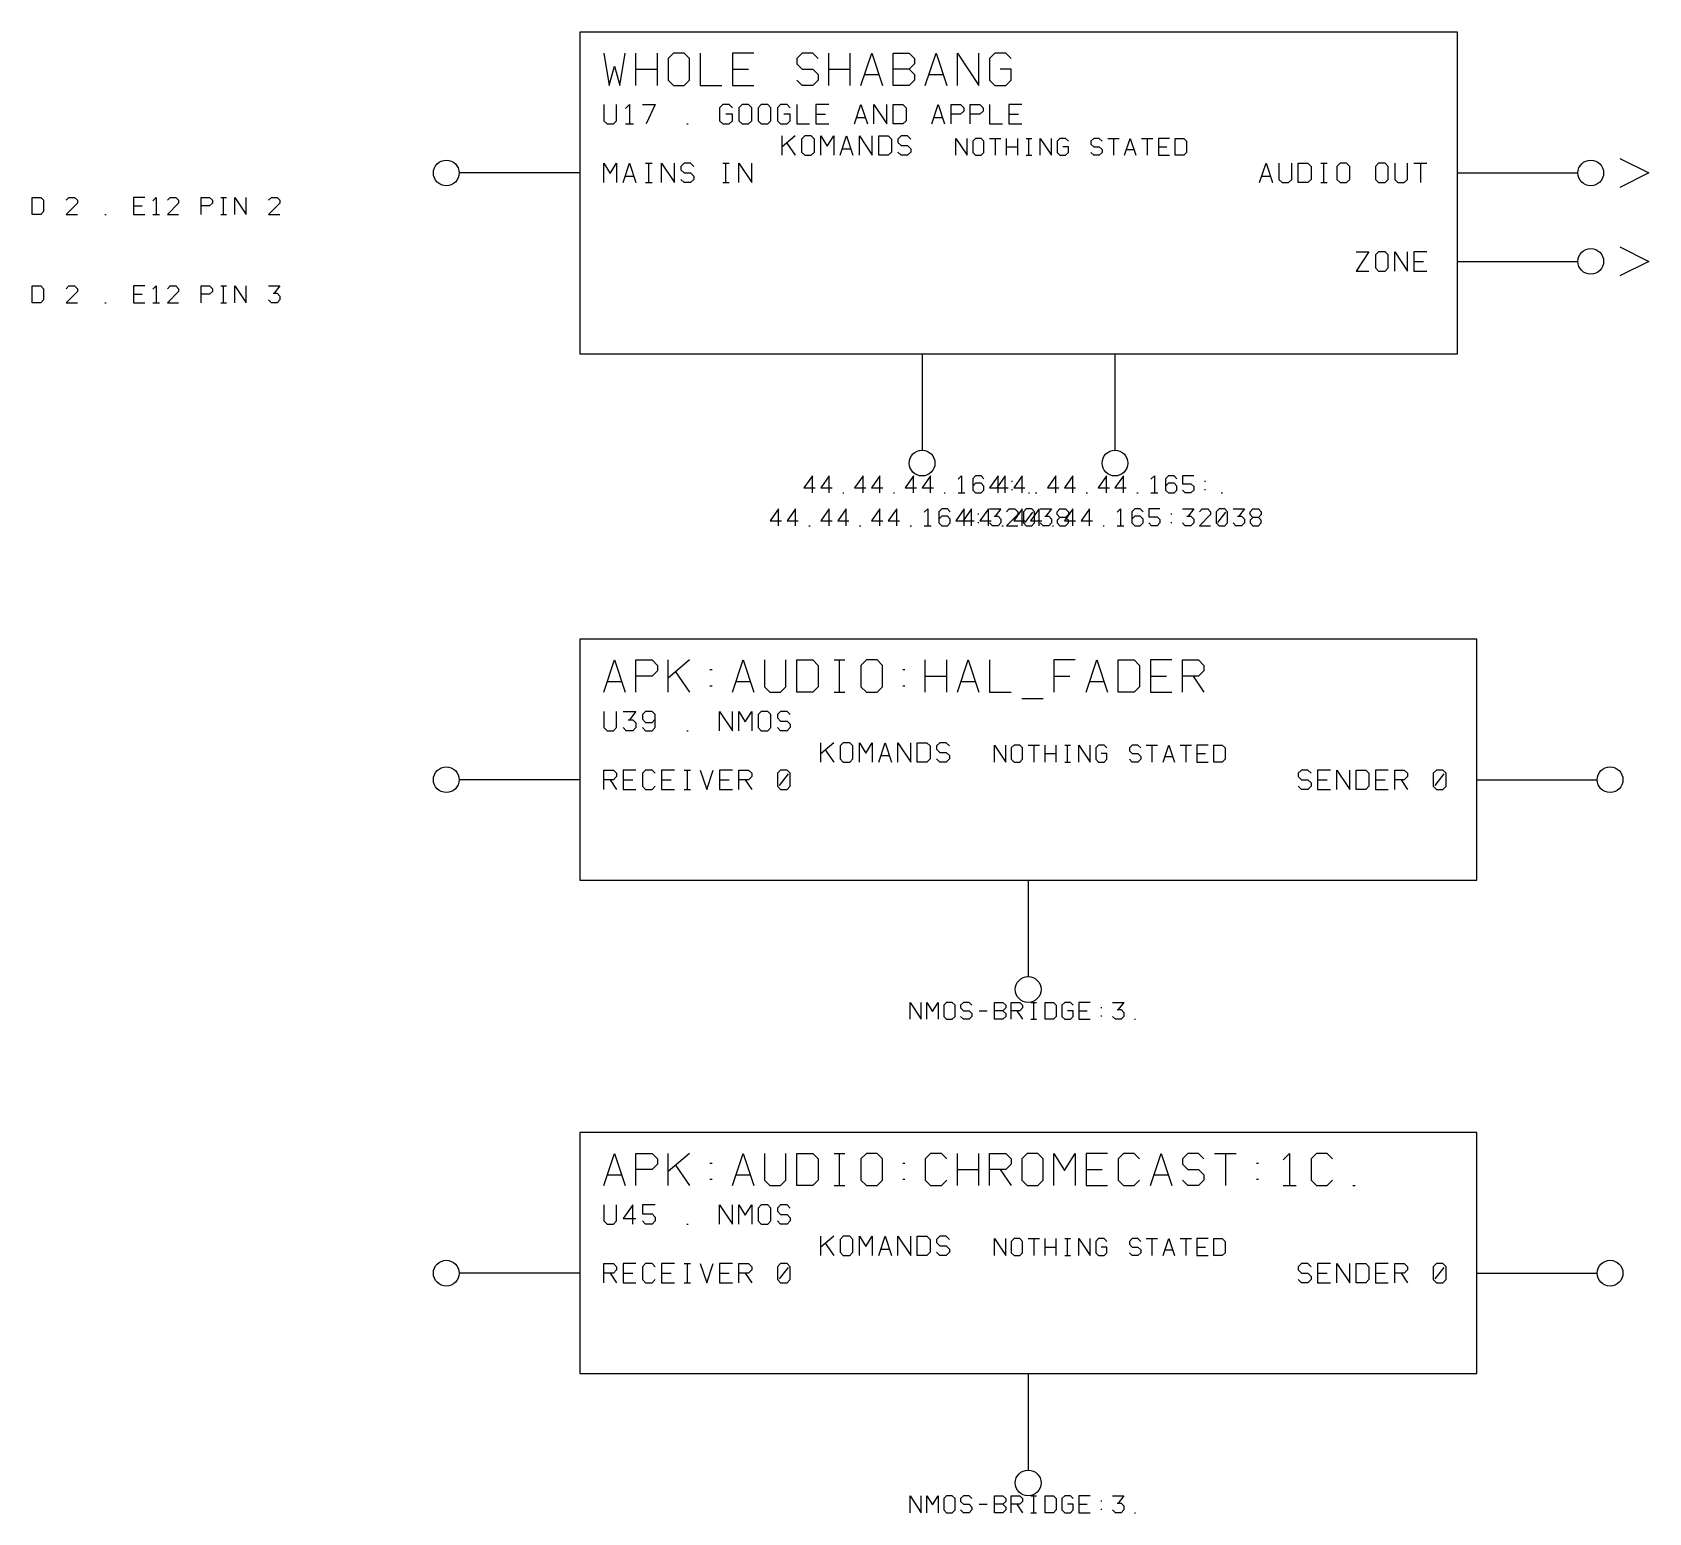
# Model space of a CAD drawing. Header units: millimetres. Extents: x 10 to 2534, y 10 to 1372.
# Drawn here: x 1021.2 to 1222.3, y 1014 to 1198.2 of the extents above; entities that cross this region are included whole.
import ezdxf

# ---------------------------------------------------------------- set-up
doc = ezdxf.new("R2010")
doc.units = ezdxf.units.MM
for name, color, linetype, lineweight in [('DEVICE', 7, 'CONTINUOUS', 25), ('LABEL', 8, 'CONTINUOUS', 25), ('PANE', 250, 'CONTINUOUS', 25), ('POINT', 4, 'CONTINUOUS', 25), ('PORT_BUS', 5, 'CONTINUOUS', 25), ('PORT_IN', 3, 'CONTINUOUS', 25), ('PORT_OUT', 30, 'CONTINUOUS', 25), ('PORTAL', 2, 'CONTINUOUS', 25)]:
    doc.layers.add(name, color=color, linetype=linetype, lineweight=lineweight)

msp = doc.modelspace()

# ---------------------------------------------------------------- linework, layer by layer
at = {"layer": 'DEVICE'}
for points in [[(1089.3, 1158.2), (1198.5, 1158.2), (1198.5, 1198.2), (1089.3, 1198.2)], [(1089.3, 1092.7), (1200.9, 1092.7), (1200.9, 1122.7), (1089.3, 1122.7)], [(1089.3, 1031.3), (1200.9, 1031.3), (1200.9, 1061.3), (1089.3, 1061.3)]]:
    msp.add_lwpolyline(points, close=True, dxfattribs=at)
at = {"layer": 'LABEL'}
for points in [[(1092.3, 1195.6), (1092.966667, 1191.6), (1093.633333, 1194), (1094.3, 1191.6), (1094.966667, 1195.6)], [(1096.3, 1191.6), (1096.3, 1195.6)], [(1098.966667, 1191.6), (1098.966667, 1195.6)], [(1100.966667, 1191.6), (1102.3, 1191.6), (1102.966667, 1192.266667), (1102.966667, 1194.933333), (1102.3, 1195.6), (1100.966667, 1195.6), (1100.3, 1194.933333), (1100.3, 1192.266667), (1100.966667, 1191.6)], [(1104.3, 1195.6), (1104.3, 1191.6), (1106.966667, 1191.6)], [(1110.966667, 1195.6), (1108.3, 1195.6), (1108.3, 1191.6), (1110.966667, 1191.6)], [(1118.966667, 1194.933333), (1118.3, 1195.6), (1116.966667, 1195.6), (1116.3, 1194.933333), (1116.3, 1194.266667), (1116.966667, 1193.6), (1118.3, 1193.6), (1118.966667, 1192.933333), (1118.966667, 1192.266667), (1118.3, 1191.6), (1116.966667, 1191.6), (1116.3, 1192.266667)], [(1120.3, 1191.6), (1120.3, 1195.6)], [(1122.966667, 1191.6), (1122.966667, 1195.6)], [(1124.3, 1191.6), (1125.633333, 1195.6), (1126.966667, 1191.6)], [(1128.3, 1191.6), (1128.3, 1195.6), (1130.3, 1195.6), (1130.966667, 1194.933333), (1130.966667, 1194.266667), (1130.3, 1193.6), (1128.3, 1193.6)], [(1132.3, 1191.6), (1133.633333, 1195.6), (1134.966667, 1191.6)], [(1136.3, 1191.6), (1136.3, 1195.6), (1138.966667, 1191.6), (1138.966667, 1195.6)], [(1142.966667, 1194.933333), (1142.3, 1195.6), (1140.966667, 1195.6), (1140.3, 1194.933333), (1140.3, 1192.266667), (1140.966667, 1191.6), (1142.3, 1191.6), (1142.966667, 1192.266667), (1142.966667, 1193.6), (1141.633333, 1193.6)], [(1096.3, 1193.6), (1098.966667, 1193.6)], [(1108.3, 1193.6), (1110.3, 1193.6)], [(1120.3, 1193.6), (1122.966667, 1193.6)], [(1124.766667, 1192.933333), (1126.5, 1192.933333)], [(1130.3, 1193.6), (1130.966667, 1192.933333), (1130.966667, 1192.266667), (1130.3, 1191.6), (1128.3, 1191.6)], [(1132.766667, 1192.933333), (1134.5, 1192.933333)], [(1092.3, 1189.2), (1092.3, 1187.2), (1092.7, 1186.8), (1093.5, 1186.8), (1093.9, 1187.2), (1093.9, 1189.2)], [(1095.02, 1188.72), (1095.5, 1189.2), (1095.5, 1186.8)], [(1097.1, 1189.2), (1098.7, 1189.2), (1097.58, 1186.8)], [(1108.3, 1188.8), (1107.9, 1189.2), (1107.1, 1189.2), (1106.7, 1188.8), (1106.7, 1187.2), (1107.1, 1186.8), (1107.9, 1186.8), (1108.3, 1187.2), (1108.3, 1188), (1107.5, 1188)], [(1109.5, 1186.8), (1110.3, 1186.8), (1110.7, 1187.2), (1110.7, 1188.8), (1110.3, 1189.2), (1109.5, 1189.2), (1109.1, 1188.8), (1109.1, 1187.2), (1109.5, 1186.8)], [(1111.9, 1186.8), (1112.7, 1186.8), (1113.1, 1187.2), (1113.1, 1188.8), (1112.7, 1189.2), (1111.9, 1189.2), (1111.5, 1188.8), (1111.5, 1187.2), (1111.9, 1186.8)], [(1115.5, 1188.8), (1115.1, 1189.2), (1114.3, 1189.2), (1113.9, 1188.8), (1113.9, 1187.2), (1114.3, 1186.8), (1115.1, 1186.8), (1115.5, 1187.2), (1115.5, 1188), (1114.7, 1188)], [(1116.3, 1189.2), (1116.3, 1186.8), (1117.9, 1186.8)], [(1120.3, 1189.2), (1118.7, 1189.2), (1118.7, 1186.8), (1120.3, 1186.8)], [(1123.5, 1186.8), (1124.3, 1189.2), (1125.1, 1186.8)], [(1125.9, 1186.8), (1125.9, 1189.2), (1127.5, 1186.8), (1127.5, 1189.2)], [(1128.3, 1186.8), (1128.3, 1189.2), (1129.5, 1189.2), (1129.9, 1188.8), (1129.9, 1187.2), (1129.5, 1186.8), (1128.3, 1186.8)], [(1133.1, 1186.8), (1133.9, 1189.2), (1134.7, 1186.8)], [(1135.5, 1186.8), (1135.5, 1189.2), (1136.7, 1189.2), (1137.1, 1188.8), (1137.1, 1188.4), (1136.7, 1188), (1135.5, 1188)], [(1137.9, 1186.8), (1137.9, 1189.2), (1139.1, 1189.2), (1139.5, 1188.8), (1139.5, 1188.4), (1139.1, 1188), (1137.9, 1188)], [(1140.3, 1189.2), (1140.3, 1186.8), (1141.9, 1186.8)], [(1144.3, 1189.2), (1142.7, 1189.2), (1142.7, 1186.8), (1144.3, 1186.8)], [(1095.02, 1186.8), (1095.98, 1186.8)], [(1102.62, 1186.8), (1102.78, 1186.8)], [(1118.7, 1188), (1119.9, 1188)], [(1123.78, 1187.6), (1124.82, 1187.6)], [(1133.38, 1187.6), (1134.42, 1187.6)], [(1142.7, 1188), (1143.9, 1188)], [(1092.3, 1179.5), (1092.3, 1181.9), (1093.1, 1180.62), (1093.9, 1181.9), (1093.9, 1179.5)], [(1094.7, 1179.5), (1095.5, 1181.9), (1096.3, 1179.5)], [(1097.5, 1181.9), (1098.3, 1181.9)], [(1097.9, 1179.5), (1097.9, 1181.9)], [(1099.5, 1179.5), (1099.5, 1181.9), (1101.1, 1179.5), (1101.1, 1181.9)], [(1103.5, 1181.5), (1103.1, 1181.9), (1102.3, 1181.9), (1101.9, 1181.5), (1101.9, 1181.1), (1102.3, 1180.7), (1103.1, 1180.7), (1103.5, 1180.3), (1103.5, 1179.9), (1103.1, 1179.5), (1102.3, 1179.5), (1101.9, 1179.9)], [(1107.1, 1181.9), (1107.9, 1181.9)], [(1107.5, 1179.5), (1107.5, 1181.9)], [(1109.1, 1179.5), (1109.1, 1181.9), (1110.7, 1179.5), (1110.7, 1181.9)], [(1173.9, 1179.5), (1174.7, 1181.9), (1175.5, 1179.5)], [(1176.3, 1181.9), (1176.3, 1179.9), (1176.7, 1179.5), (1177.5, 1179.5), (1177.9, 1179.9), (1177.9, 1181.9)], [(1178.7, 1179.5), (1178.7, 1181.9), (1179.9, 1181.9), (1180.3, 1181.5), (1180.3, 1179.9), (1179.9, 1179.5), (1178.7, 1179.5)], [(1181.5, 1181.9), (1182.3, 1181.9)], [(1181.9, 1179.5), (1181.9, 1181.9)], [(1183.9, 1179.5), (1184.7, 1179.5), (1185.1, 1179.9), (1185.1, 1181.5), (1184.7, 1181.9), (1183.9, 1181.9), (1183.5, 1181.5), (1183.5, 1179.9), (1183.9, 1179.5)], [(1188.7, 1179.5), (1189.5, 1179.5), (1189.9, 1179.9), (1189.9, 1181.5), (1189.5, 1181.9), (1188.7, 1181.9), (1188.3, 1181.5), (1188.3, 1179.9), (1188.7, 1179.5)], [(1190.7, 1181.9), (1190.7, 1179.9), (1191.1, 1179.5), (1191.9, 1179.5), (1192.3, 1179.9), (1192.3, 1181.9)], [(1193.1, 1181.9), (1194.7, 1181.9)], [(1193.9, 1181.9), (1193.9, 1179.5)], [(1094.98, 1180.3), (1096.02, 1180.3)], [(1097.5, 1179.5), (1098.3, 1179.5)], [(1107.1, 1179.5), (1107.9, 1179.5)], [(1174.18, 1180.3), (1175.22, 1180.3)], [(1181.5, 1179.5), (1182.3, 1179.5)], [(1185.9, 1170.9), (1187.5, 1170.9), (1185.9, 1168.5), (1187.5, 1168.5)], [(1188.7, 1168.5), (1189.5, 1168.5), (1189.9, 1168.9), (1189.9, 1170.5), (1189.5, 1170.9), (1188.7, 1170.9), (1188.3, 1170.5), (1188.3, 1168.9), (1188.7, 1168.5)], [(1190.7, 1168.5), (1190.7, 1170.9), (1192.3, 1168.5), (1192.3, 1170.9)], [(1194.7, 1170.9), (1193.1, 1170.9), (1193.1, 1168.5), (1194.7, 1168.5)], [(1193.1, 1169.7), (1194.3, 1169.7)], [(1118.25, 1140.9), (1118.25, 1143), (1117.2, 1141.53), (1118.6, 1141.53)], [(1120.35, 1140.9), (1120.35, 1143), (1119.3, 1141.53), (1120.7, 1141.53)], [(1124.55, 1140.9), (1124.55, 1143), (1123.5, 1141.53), (1124.9, 1141.53)], [(1126.65, 1140.9), (1126.65, 1143), (1125.6, 1141.53), (1127, 1141.53)], [(1130.85, 1140.9), (1130.85, 1143), (1129.8, 1141.53), (1131.2, 1141.53)], [(1132.95, 1140.9), (1132.95, 1143), (1131.9, 1141.53), (1133.3, 1141.53)], [(1136.38, 1142.58), (1136.8, 1143), (1136.8, 1140.9)], [(1139.6, 1142.65), (1139.25, 1143), (1138.55, 1143), (1138.2, 1142.65), (1138.2, 1141.25), (1138.55, 1140.9), (1139.25, 1140.9), (1139.6, 1141.25), (1139.6, 1141.74), (1139.25, 1142.09), (1138.55, 1142.09), (1138.2, 1141.74)], [(1141.35, 1140.9), (1141.35, 1143), (1140.3, 1141.53), (1141.7, 1141.53)], [(1142.25, 1140.9), (1142.25, 1143), (1141.2, 1141.53), (1142.6, 1141.53)], [(1143.03, 1142.37), (1143.17, 1142.37)], [(1144.35, 1140.9), (1144.35, 1143), (1143.3, 1141.53), (1144.7, 1141.53)], [(1148.55, 1140.9), (1148.55, 1143), (1147.5, 1141.53), (1148.9, 1141.53)], [(1150.65, 1140.9), (1150.65, 1143), (1149.6, 1141.53), (1151, 1141.53)], [(1154.85, 1140.9), (1154.85, 1143), (1153.8, 1141.53), (1155.2, 1141.53)], [(1156.95, 1140.9), (1156.95, 1143), (1155.9, 1141.53), (1157.3, 1141.53)], [(1160.38, 1142.58), (1160.8, 1143), (1160.8, 1140.9)], [(1163.6, 1142.65), (1163.25, 1143), (1162.55, 1143), (1162.2, 1142.65), (1162.2, 1141.25), (1162.55, 1140.9), (1163.25, 1140.9), (1163.6, 1141.25), (1163.6, 1141.74), (1163.25, 1142.09), (1162.55, 1142.09), (1162.2, 1141.74)], [(1165.7, 1143), (1164.3, 1143), (1164.3, 1142.02), (1165.35, 1142.02), (1165.7, 1141.67), (1165.7, 1141.25), (1165.35, 1140.9), (1164.65, 1140.9), (1164.3, 1141.25)], [(1167.03, 1142.37), (1167.17, 1142.37)], [(1122.03, 1140.9), (1122.17, 1140.9)], [(1128.33, 1140.9), (1128.47, 1140.9)], [(1134.63, 1140.9), (1134.77, 1140.9)], [(1136.38, 1140.9), (1137.22, 1140.9)], [(1143.03, 1141.32), (1143.17, 1141.32)], [(1145.13, 1140.9), (1145.27, 1140.9)], [(1146.03, 1140.9), (1146.17, 1140.9)], [(1152.33, 1140.9), (1152.47, 1140.9)], [(1158.63, 1140.9), (1158.77, 1140.9)], [(1160.38, 1140.9), (1161.22, 1140.9)], [(1167.03, 1141.32), (1167.17, 1141.32)], [(1169.13, 1140.9), (1169.27, 1140.9)], [(1092.3, 1116.1), (1093.633333, 1120.1), (1094.966667, 1116.1)], [(1096.3, 1116.1), (1096.3, 1120.1), (1098.3, 1120.1), (1098.966667, 1119.433333), (1098.966667, 1118.766667), (1098.3, 1118.1), (1096.3, 1118.1)], [(1100.3, 1116.1), (1100.3, 1120.1)], [(1102.966667, 1120.1), (1100.3, 1117.833333)], [(1101.233333, 1118.633333), (1102.966667, 1116.1)], [(1105.5, 1118.9), (1105.766667, 1118.9)], [(1108.3, 1116.1), (1109.633333, 1120.1), (1110.966667, 1116.1)], [(1112.3, 1120.1), (1112.3, 1116.766667), (1112.966667, 1116.1), (1114.3, 1116.1), (1114.966667, 1116.766667), (1114.966667, 1120.1)], [(1116.3, 1116.1), (1116.3, 1120.1), (1118.3, 1120.1), (1118.966667, 1119.433333), (1118.966667, 1116.766667), (1118.3, 1116.1), (1116.3, 1116.1)], [(1120.966667, 1120.1), (1122.3, 1120.1)], [(1121.633333, 1116.1), (1121.633333, 1120.1)], [(1124.966667, 1116.1), (1126.3, 1116.1), (1126.966667, 1116.766667), (1126.966667, 1119.433333), (1126.3, 1120.1), (1124.966667, 1120.1), (1124.3, 1119.433333), (1124.3, 1116.766667), (1124.966667, 1116.1)], [(1129.5, 1118.9), (1129.766667, 1118.9)], [(1132.3, 1116.1), (1132.3, 1120.1)], [(1134.966667, 1116.1), (1134.966667, 1120.1)], [(1136.3, 1116.1), (1137.633333, 1120.1), (1138.966667, 1116.1)], [(1140.3, 1120.1), (1140.3, 1116.1), (1142.966667, 1116.1)], [(1150.966667, 1120.1), (1148.3, 1120.1), (1148.3, 1116.1)], [(1152.3, 1116.1), (1153.633333, 1120.1), (1154.966667, 1116.1)], [(1156.3, 1116.1), (1156.3, 1120.1), (1158.3, 1120.1), (1158.966667, 1119.433333), (1158.966667, 1116.766667), (1158.3, 1116.1), (1156.3, 1116.1)], [(1162.966667, 1120.1), (1160.3, 1120.1), (1160.3, 1116.1), (1162.966667, 1116.1)], [(1164.3, 1116.1), (1164.3, 1120.1), (1166.3, 1120.1), (1166.966667, 1119.433333), (1166.966667, 1118.766667), (1166.3, 1118.1), (1164.3, 1118.1)], [(1092.766667, 1117.433333), (1094.5, 1117.433333)], [(1105.5, 1116.9), (1105.766667, 1116.9)], [(1108.766667, 1117.433333), (1110.5, 1117.433333)], [(1129.5, 1116.9), (1129.766667, 1116.9)], [(1132.3, 1118.1), (1134.966667, 1118.1)], [(1136.766667, 1117.433333), (1138.5, 1117.433333)], [(1148.3, 1118.1), (1150.3, 1118.1)], [(1152.766667, 1117.433333), (1154.5, 1117.433333)], [(1160.3, 1118.1), (1162.3, 1118.1)], [(1165.633333, 1118.1), (1166.966667, 1116.1)], [(1120.966667, 1116.1), (1122.3, 1116.1)], [(1144.3, 1115.3), (1146.966667, 1115.3)], [(1092.3, 1113.7), (1092.3, 1111.7), (1092.7, 1111.3), (1093.5, 1111.3), (1093.9, 1111.7), (1093.9, 1113.7)], [(1094.7, 1113.7), (1096.3, 1113.7), (1095.5, 1112.66)], [(1095.34, 1112.66), (1095.9, 1112.66), (1096.3, 1112.26), (1096.3, 1111.7), (1095.9, 1111.3), (1095.1, 1111.3), (1094.7, 1111.7)], [(1097.1, 1111.7), (1097.5, 1111.3), (1098.3, 1111.3), (1098.7, 1111.7), (1098.7, 1113.3), (1098.3, 1113.7), (1097.5, 1113.7), (1097.1, 1113.3), (1097.1, 1112.74), (1097.5, 1112.34), (1098.3, 1112.34), (1098.7, 1112.74)], [(1106.7, 1111.3), (1106.7, 1113.7), (1108.3, 1111.3), (1108.3, 1113.7)], [(1109.1, 1111.3), (1109.1, 1113.7), (1109.9, 1112.42), (1110.7, 1113.7), (1110.7, 1111.3)], [(1111.9, 1111.3), (1112.7, 1111.3), (1113.1, 1111.7), (1113.1, 1113.3), (1112.7, 1113.7), (1111.9, 1113.7), (1111.5, 1113.3), (1111.5, 1111.7), (1111.9, 1111.3)], [(1115.5, 1113.3), (1115.1, 1113.7), (1114.3, 1113.7), (1113.9, 1113.3), (1113.9, 1112.9), (1114.3, 1112.5), (1115.1, 1112.5), (1115.5, 1112.1), (1115.5, 1111.7), (1115.1, 1111.3), (1114.3, 1111.3), (1113.9, 1111.7)], [(1102.62, 1111.3), (1102.78, 1111.3)], [(1092.3, 1104), (1092.3, 1106.4), (1093.5, 1106.4), (1093.9, 1106), (1093.9, 1105.6), (1093.5, 1105.2), (1092.3, 1105.2)], [(1096.3, 1106.4), (1094.7, 1106.4), (1094.7, 1104), (1096.3, 1104)], [(1098.7, 1106), (1098.3, 1106.4), (1097.5, 1106.4), (1097.1, 1106), (1097.1, 1104.4), (1097.5, 1104), (1098.3, 1104), (1098.7, 1104.4)], [(1101.1, 1106.4), (1099.5, 1106.4), (1099.5, 1104), (1101.1, 1104)], [(1102.3, 1106.4), (1103.1, 1106.4)], [(1102.7, 1104), (1102.7, 1106.4)], [(1104.3, 1106.4), (1105.1, 1104), (1105.9, 1106.4)], [(1108.3, 1106.4), (1106.7, 1106.4), (1106.7, 1104), (1108.3, 1104)], [(1109.1, 1104), (1109.1, 1106.4), (1110.3, 1106.4), (1110.7, 1106), (1110.7, 1105.6), (1110.3, 1105.2), (1109.1, 1105.2)], [(1114.3, 1104), (1115.1, 1104), (1115.5, 1104.4), (1115.5, 1106), (1115.1, 1106.4), (1114.3, 1106.4), (1113.9, 1106), (1113.9, 1104.4), (1114.3, 1104)], [(1180.3, 1106), (1179.9, 1106.4), (1179.1, 1106.4), (1178.7, 1106), (1178.7, 1105.6), (1179.1, 1105.2), (1179.9, 1105.2), (1180.3, 1104.8), (1180.3, 1104.4), (1179.9, 1104), (1179.1, 1104), (1178.7, 1104.4)], [(1182.7, 1106.4), (1181.1, 1106.4), (1181.1, 1104), (1182.7, 1104)], [(1183.5, 1104), (1183.5, 1106.4), (1185.1, 1104), (1185.1, 1106.4)], [(1185.9, 1104), (1185.9, 1106.4), (1187.1, 1106.4), (1187.5, 1106), (1187.5, 1104.4), (1187.1, 1104), (1185.9, 1104)], [(1189.9, 1106.4), (1188.3, 1106.4), (1188.3, 1104), (1189.9, 1104)], [(1190.7, 1104), (1190.7, 1106.4), (1191.9, 1106.4), (1192.3, 1106), (1192.3, 1105.6), (1191.9, 1105.2), (1190.7, 1105.2)], [(1195.9, 1104), (1196.7, 1104), (1197.1, 1104.4), (1197.1, 1106), (1196.7, 1106.4), (1195.9, 1106.4), (1195.5, 1106), (1195.5, 1104.4), (1195.9, 1104)], [(1093.1, 1105.2), (1093.9, 1104)], [(1094.7, 1105.2), (1095.9, 1105.2)], [(1099.5, 1105.2), (1100.7, 1105.2)], [(1106.7, 1105.2), (1107.9, 1105.2)], [(1109.9, 1105.2), (1110.7, 1104)], [(1114.14, 1104.48), (1115.26, 1105.92)], [(1181.1, 1105.2), (1182.3, 1105.2)], [(1188.3, 1105.2), (1189.5, 1105.2)], [(1191.5, 1105.2), (1192.3, 1104)], [(1195.74, 1104.48), (1196.86, 1105.92)], [(1102.3, 1104), (1103.1, 1104)], [(1130.4, 1075.4), (1130.4, 1077.5), (1131.8, 1075.4), (1131.8, 1077.5)], [(1132.5, 1075.4), (1132.5, 1077.5), (1133.2, 1076.38), (1133.9, 1077.5), (1133.9, 1075.4)], [(1134.95, 1075.4), (1135.65, 1075.4), (1136, 1075.75), (1136, 1077.15), (1135.65, 1077.5), (1134.95, 1077.5), (1134.6, 1077.15), (1134.6, 1075.75), (1134.95, 1075.4)], [(1138.1, 1077.15), (1137.75, 1077.5), (1137.05, 1077.5), (1136.7, 1077.15), (1136.7, 1076.8), (1137.05, 1076.45), (1137.75, 1076.45), (1138.1, 1076.1), (1138.1, 1075.75), (1137.75, 1075.4), (1137.05, 1075.4), (1136.7, 1075.75)], [(1139.01, 1076.45), (1139.99, 1076.45)], [(1140.9, 1075.4), (1140.9, 1077.5), (1141.95, 1077.5), (1142.3, 1077.15), (1142.3, 1076.8), (1141.95, 1076.45), (1140.9, 1076.45)], [(1141.95, 1076.45), (1142.3, 1076.1), (1142.3, 1075.75), (1141.95, 1075.4), (1140.9, 1075.4)], [(1143, 1075.4), (1143, 1077.5), (1144.05, 1077.5), (1144.4, 1077.15), (1144.4, 1076.8), (1144.05, 1076.45), (1143, 1076.45)], [(1143.7, 1076.45), (1144.4, 1075.4)], [(1145.45, 1077.5), (1146.15, 1077.5)], [(1145.8, 1075.4), (1145.8, 1077.5)], [(1147.2, 1075.4), (1147.2, 1077.5), (1148.25, 1077.5), (1148.6, 1077.15), (1148.6, 1075.75), (1148.25, 1075.4), (1147.2, 1075.4)], [(1150.7, 1077.15), (1150.35, 1077.5), (1149.65, 1077.5), (1149.3, 1077.15), (1149.3, 1075.75), (1149.65, 1075.4), (1150.35, 1075.4), (1150.7, 1075.75), (1150.7, 1076.45), (1150, 1076.45)], [(1152.8, 1077.5), (1151.4, 1077.5), (1151.4, 1075.4), (1152.8, 1075.4)], [(1151.4, 1076.45), (1152.45, 1076.45)], [(1154.13, 1076.87), (1154.27, 1076.87)], [(1155.6, 1077.5), (1157, 1077.5), (1156.3, 1076.59)], [(1156.16, 1076.59), (1156.65, 1076.59), (1157, 1076.24), (1157, 1075.75), (1156.65, 1075.4), (1155.95, 1075.4), (1155.6, 1075.75)], [(1145.45, 1075.4), (1146.15, 1075.4)], [(1154.13, 1075.82), (1154.27, 1075.82)], [(1158.33, 1075.4), (1158.47, 1075.4)], [(1092.3, 1054.7), (1093.633333, 1058.7), (1094.966667, 1054.7)], [(1096.3, 1054.7), (1096.3, 1058.7), (1098.3, 1058.7), (1098.966667, 1058.033333), (1098.966667, 1057.366667), (1098.3, 1056.7), (1096.3, 1056.7)], [(1100.3, 1054.7), (1100.3, 1058.7)], [(1102.966667, 1058.7), (1100.3, 1056.433333)], [(1108.3, 1054.7), (1109.633333, 1058.7), (1110.966667, 1054.7)], [(1112.3, 1058.7), (1112.3, 1055.366667), (1112.966667, 1054.7), (1114.3, 1054.7), (1114.966667, 1055.366667), (1114.966667, 1058.7)], [(1116.3, 1054.7), (1116.3, 1058.7), (1118.3, 1058.7), (1118.966667, 1058.033333), (1118.966667, 1055.366667), (1118.3, 1054.7), (1116.3, 1054.7)], [(1120.966667, 1058.7), (1122.3, 1058.7)], [(1121.633333, 1054.7), (1121.633333, 1058.7)], [(1124.966667, 1054.7), (1126.3, 1054.7), (1126.966667, 1055.366667), (1126.966667, 1058.033333), (1126.3, 1058.7), (1124.966667, 1058.7), (1124.3, 1058.033333), (1124.3, 1055.366667), (1124.966667, 1054.7)], [(1134.966667, 1058.033333), (1134.3, 1058.7), (1132.966667, 1058.7), (1132.3, 1058.033333), (1132.3, 1055.366667), (1132.966667, 1054.7), (1134.3, 1054.7), (1134.966667, 1055.366667)], [(1136.3, 1054.7), (1136.3, 1058.7)], [(1138.966667, 1054.7), (1138.966667, 1058.7)], [(1140.3, 1054.7), (1140.3, 1058.7), (1142.3, 1058.7), (1142.966667, 1058.033333), (1142.966667, 1057.366667), (1142.3, 1056.7), (1140.3, 1056.7)], [(1144.966667, 1054.7), (1146.3, 1054.7), (1146.966667, 1055.366667), (1146.966667, 1058.033333), (1146.3, 1058.7), (1144.966667, 1058.7), (1144.3, 1058.033333), (1144.3, 1055.366667), (1144.966667, 1054.7)], [(1148.3, 1054.7), (1148.3, 1058.7), (1149.633333, 1056.566667), (1150.966667, 1058.7), (1150.966667, 1054.7)], [(1154.966667, 1058.7), (1152.3, 1058.7), (1152.3, 1054.7), (1154.966667, 1054.7)], [(1158.966667, 1058.033333), (1158.3, 1058.7), (1156.966667, 1058.7), (1156.3, 1058.033333), (1156.3, 1055.366667), (1156.966667, 1054.7), (1158.3, 1054.7), (1158.966667, 1055.366667)], [(1160.3, 1054.7), (1161.633333, 1058.7), (1162.966667, 1054.7)], [(1166.966667, 1058.033333), (1166.3, 1058.7), (1164.966667, 1058.7), (1164.3, 1058.033333), (1164.3, 1057.366667), (1164.966667, 1056.7), (1166.3, 1056.7), (1166.966667, 1056.033333), (1166.966667, 1055.366667), (1166.3, 1054.7), (1164.966667, 1054.7), (1164.3, 1055.366667)], [(1168.3, 1058.7), (1170.966667, 1058.7)], [(1169.633333, 1058.7), (1169.633333, 1054.7)], [(1176.833333, 1057.9), (1177.633333, 1058.7), (1177.633333, 1054.7)], [(1182.966667, 1058.033333), (1182.3, 1058.7), (1180.966667, 1058.7), (1180.3, 1058.033333), (1180.3, 1055.366667), (1180.966667, 1054.7), (1182.3, 1054.7), (1182.966667, 1055.366667)], [(1092.766667, 1056.033333), (1094.5, 1056.033333)], [(1101.233333, 1057.233333), (1102.966667, 1054.7)], [(1105.5, 1057.5), (1105.766667, 1057.5)], [(1108.766667, 1056.033333), (1110.5, 1056.033333)], [(1129.5, 1057.5), (1129.766667, 1057.5)], [(1136.3, 1056.7), (1138.966667, 1056.7)], [(1141.633333, 1056.7), (1142.966667, 1054.7)], [(1152.3, 1056.7), (1154.3, 1056.7)], [(1160.766667, 1056.033333), (1162.5, 1056.033333)], [(1173.5, 1057.5), (1173.766667, 1057.5)], [(1105.5, 1055.5), (1105.766667, 1055.5)], [(1120.966667, 1054.7), (1122.3, 1054.7)], [(1129.5, 1055.5), (1129.766667, 1055.5)], [(1173.5, 1055.5), (1173.766667, 1055.5)], [(1176.833333, 1054.7), (1178.433333, 1054.7)], [(1185.5, 1054.7), (1185.766667, 1054.7)], [(1092.3, 1052.3), (1092.3, 1050.3), (1092.7, 1049.9), (1093.5, 1049.9), (1093.9, 1050.3), (1093.9, 1052.3)], [(1095.9, 1049.9), (1095.9, 1052.3), (1094.7, 1050.62), (1096.3, 1050.62)], [(1098.7, 1052.3), (1097.1, 1052.3), (1097.1, 1051.18), (1098.3, 1051.18), (1098.7, 1050.78), (1098.7, 1050.3), (1098.3, 1049.9), (1097.5, 1049.9), (1097.1, 1050.3)], [(1106.7, 1049.9), (1106.7, 1052.3), (1108.3, 1049.9), (1108.3, 1052.3)], [(1109.1, 1049.9), (1109.1, 1052.3), (1109.9, 1051.02), (1110.7, 1052.3), (1110.7, 1049.9)], [(1111.9, 1049.9), (1112.7, 1049.9), (1113.1, 1050.3), (1113.1, 1051.9), (1112.7, 1052.3), (1111.9, 1052.3), (1111.5, 1051.9), (1111.5, 1050.3), (1111.9, 1049.9)], [(1115.5, 1051.9), (1115.1, 1052.3), (1114.3, 1052.3), (1113.9, 1051.9), (1113.9, 1051.5), (1114.3, 1051.1), (1115.1, 1051.1), (1115.5, 1050.7), (1115.5, 1050.3), (1115.1, 1049.9), (1114.3, 1049.9), (1113.9, 1050.3)], [(1102.62, 1049.9), (1102.78, 1049.9)], [(1092.3, 1042.6), (1092.3, 1045), (1093.5, 1045), (1093.9, 1044.6), (1093.9, 1044.2), (1093.5, 1043.8), (1092.3, 1043.8)], [(1093.1, 1043.8), (1093.9, 1042.6)], [(1096.3, 1045), (1094.7, 1045), (1094.7, 1042.6), (1096.3, 1042.6)], [(1094.7, 1043.8), (1095.9, 1043.8)], [(1098.7, 1044.6), (1098.3, 1045), (1097.5, 1045), (1097.1, 1044.6), (1097.1, 1043), (1097.5, 1042.6), (1098.3, 1042.6), (1098.7, 1043)], [(1101.1, 1045), (1099.5, 1045), (1099.5, 1042.6), (1101.1, 1042.6)], [(1099.5, 1043.8), (1100.7, 1043.8)], [(1102.3, 1045), (1103.1, 1045)], [(1102.7, 1042.6), (1102.7, 1045)], [(1104.3, 1045), (1105.1, 1042.6), (1105.9, 1045)], [(1108.3, 1045), (1106.7, 1045), (1106.7, 1042.6), (1108.3, 1042.6)], [(1106.7, 1043.8), (1107.9, 1043.8)], [(1109.1, 1042.6), (1109.1, 1045), (1110.3, 1045), (1110.7, 1044.6), (1110.7, 1044.2), (1110.3, 1043.8), (1109.1, 1043.8)], [(1109.9, 1043.8), (1110.7, 1042.6)], [(1114.3, 1042.6), (1115.1, 1042.6), (1115.5, 1043), (1115.5, 1044.6), (1115.1, 1045), (1114.3, 1045), (1113.9, 1044.6), (1113.9, 1043), (1114.3, 1042.6)], [(1114.14, 1043.08), (1115.26, 1044.52)], [(1180.3, 1044.6), (1179.9, 1045), (1179.1, 1045), (1178.7, 1044.6), (1178.7, 1044.2), (1179.1, 1043.8), (1179.9, 1043.8), (1180.3, 1043.4), (1180.3, 1043), (1179.9, 1042.6), (1179.1, 1042.6), (1178.7, 1043)], [(1182.7, 1045), (1181.1, 1045), (1181.1, 1042.6), (1182.7, 1042.6)], [(1181.1, 1043.8), (1182.3, 1043.8)], [(1183.5, 1042.6), (1183.5, 1045), (1185.1, 1042.6), (1185.1, 1045)], [(1185.9, 1042.6), (1185.9, 1045), (1187.1, 1045), (1187.5, 1044.6), (1187.5, 1043), (1187.1, 1042.6), (1185.9, 1042.6)], [(1189.9, 1045), (1188.3, 1045), (1188.3, 1042.6), (1189.9, 1042.6)], [(1188.3, 1043.8), (1189.5, 1043.8)], [(1190.7, 1042.6), (1190.7, 1045), (1191.9, 1045), (1192.3, 1044.6), (1192.3, 1044.2), (1191.9, 1043.8), (1190.7, 1043.8)], [(1191.5, 1043.8), (1192.3, 1042.6)], [(1195.9, 1042.6), (1196.7, 1042.6), (1197.1, 1043), (1197.1, 1044.6), (1196.7, 1045), (1195.9, 1045), (1195.5, 1044.6), (1195.5, 1043), (1195.9, 1042.6)], [(1195.74, 1043.08), (1196.86, 1044.52)], [(1102.3, 1042.6), (1103.1, 1042.6)], [(1130.4, 1014), (1130.4, 1016.1), (1131.8, 1014), (1131.8, 1016.1)], [(1132.5, 1014), (1132.5, 1016.1), (1133.2, 1014.98), (1133.9, 1016.1), (1133.9, 1014)], [(1134.95, 1014), (1135.65, 1014), (1136, 1014.35), (1136, 1015.75), (1135.65, 1016.1), (1134.95, 1016.1), (1134.6, 1015.75), (1134.6, 1014.35), (1134.95, 1014)], [(1138.1, 1015.75), (1137.75, 1016.1), (1137.05, 1016.1), (1136.7, 1015.75), (1136.7, 1015.4), (1137.05, 1015.05), (1137.75, 1015.05), (1138.1, 1014.7), (1138.1, 1014.35), (1137.75, 1014), (1137.05, 1014), (1136.7, 1014.35)], [(1140.9, 1014), (1140.9, 1016.1), (1141.95, 1016.1), (1142.3, 1015.75), (1142.3, 1015.4), (1141.95, 1015.05), (1140.9, 1015.05)], [(1143, 1014), (1143, 1016.1), (1144.05, 1016.1), (1144.4, 1015.75), (1144.4, 1015.4), (1144.05, 1015.05), (1143, 1015.05)], [(1145.45, 1016.1), (1146.15, 1016.1)], [(1145.8, 1014), (1145.8, 1016.1)], [(1147.2, 1014), (1147.2, 1016.1), (1148.25, 1016.1), (1148.6, 1015.75), (1148.6, 1014.35), (1148.25, 1014), (1147.2, 1014)], [(1150.7, 1015.75), (1150.35, 1016.1), (1149.65, 1016.1), (1149.3, 1015.75), (1149.3, 1014.35), (1149.65, 1014), (1150.35, 1014), (1150.7, 1014.35), (1150.7, 1015.05), (1150, 1015.05)], [(1152.8, 1016.1), (1151.4, 1016.1), (1151.4, 1014), (1152.8, 1014)], [(1155.6, 1016.1), (1157, 1016.1), (1156.3, 1015.19)], [(1139.01, 1015.05), (1139.99, 1015.05)], [(1141.95, 1015.05), (1142.3, 1014.7), (1142.3, 1014.35), (1141.95, 1014), (1140.9, 1014)], [(1143.7, 1015.05), (1144.4, 1014)], [(1145.45, 1014), (1146.15, 1014)], [(1151.4, 1015.05), (1152.45, 1015.05)], [(1154.13, 1015.47), (1154.27, 1015.47)], [(1154.13, 1014.42), (1154.27, 1014.42)], [(1156.16, 1015.19), (1156.65, 1015.19), (1157, 1014.84), (1157, 1014.35), (1156.65, 1014), (1155.95, 1014), (1155.6, 1014.35)], [(1158.33, 1014), (1158.47, 1014)]]:
    msp.add_lwpolyline(points, dxfattribs=at)
at = {"layer": 'PANE'}
for points in [[(1114.5, 1182.9), (1114.5, 1185.3)], [(1116.1, 1185.3), (1114.5, 1183.94)], [(1117.3, 1182.9), (1118.1, 1182.9), (1118.5, 1183.3), (1118.5, 1184.9), (1118.1, 1185.3), (1117.3, 1185.3), (1116.9, 1184.9), (1116.9, 1183.3), (1117.3, 1182.9)], [(1119.3, 1182.9), (1119.3, 1185.3), (1120.1, 1184.02), (1120.9, 1185.3), (1120.9, 1182.9)], [(1121.7, 1182.9), (1122.5, 1185.3), (1123.3, 1182.9)], [(1124.1, 1182.9), (1124.1, 1185.3), (1125.7, 1182.9), (1125.7, 1185.3)], [(1126.5, 1182.9), (1126.5, 1185.3), (1127.7, 1185.3), (1128.1, 1184.9), (1128.1, 1183.3), (1127.7, 1182.9), (1126.5, 1182.9)], [(1130.5, 1184.9), (1130.1, 1185.3), (1129.3, 1185.3), (1128.9, 1184.9), (1128.9, 1184.5), (1129.3, 1184.1), (1130.1, 1184.1), (1130.5, 1183.7), (1130.5, 1183.3), (1130.1, 1182.9), (1129.3, 1182.9), (1128.9, 1183.3)], [(1136.1, 1182.9), (1136.1, 1185), (1137.5, 1182.9), (1137.5, 1185)], [(1138.55, 1182.9), (1139.25, 1182.9), (1139.6, 1183.25), (1139.6, 1184.65), (1139.25, 1185), (1138.55, 1185), (1138.2, 1184.65), (1138.2, 1183.25), (1138.55, 1182.9)], [(1140.3, 1185), (1141.7, 1185)], [(1141, 1185), (1141, 1182.9)], [(1142.4, 1182.9), (1142.4, 1185)], [(1143.8, 1182.9), (1143.8, 1185)], [(1144.85, 1185), (1145.55, 1185)], [(1145.2, 1182.9), (1145.2, 1185)], [(1146.6, 1182.9), (1146.6, 1185), (1148, 1182.9), (1148, 1185)], [(1150.1, 1184.65), (1149.75, 1185), (1149.05, 1185), (1148.7, 1184.65), (1148.7, 1183.25), (1149.05, 1182.9), (1149.75, 1182.9), (1150.1, 1183.25), (1150.1, 1183.95), (1149.4, 1183.95)], [(1154.3, 1184.65), (1153.95, 1185), (1153.25, 1185), (1152.9, 1184.65), (1152.9, 1184.3), (1153.25, 1183.95), (1153.95, 1183.95), (1154.3, 1183.6), (1154.3, 1183.25), (1153.95, 1182.9), (1153.25, 1182.9), (1152.9, 1183.25)], [(1155, 1185), (1156.4, 1185)], [(1155.7, 1185), (1155.7, 1182.9)], [(1157.1, 1182.9), (1157.8, 1185), (1158.5, 1182.9)], [(1159.2, 1185), (1160.6, 1185)], [(1159.9, 1185), (1159.9, 1182.9)], [(1162.7, 1185), (1161.3, 1185), (1161.3, 1182.9), (1162.7, 1182.9)], [(1163.4, 1182.9), (1163.4, 1185), (1164.45, 1185), (1164.8, 1184.65), (1164.8, 1183.25), (1164.45, 1182.9), (1163.4, 1182.9)], [(1115.06, 1184.42), (1116.1, 1182.9)], [(1121.98, 1183.7), (1123.02, 1183.7)], [(1142.4, 1183.95), (1143.8, 1183.95)], [(1144.85, 1182.9), (1145.55, 1182.9)], [(1157.345, 1183.6), (1158.255, 1183.6)], [(1161.3, 1183.95), (1162.35, 1183.95)], [(1119.3, 1107.4), (1119.3, 1109.8)], [(1120.9, 1109.8), (1119.3, 1108.44)], [(1119.86, 1108.92), (1120.9, 1107.4)], [(1122.1, 1107.4), (1122.9, 1107.4), (1123.3, 1107.8), (1123.3, 1109.4), (1122.9, 1109.8), (1122.1, 1109.8), (1121.7, 1109.4), (1121.7, 1107.8), (1122.1, 1107.4)], [(1124.1, 1107.4), (1124.1, 1109.8), (1124.9, 1108.52), (1125.7, 1109.8), (1125.7, 1107.4)], [(1126.5, 1107.4), (1127.3, 1109.8), (1128.1, 1107.4)], [(1126.78, 1108.2), (1127.82, 1108.2)], [(1128.9, 1107.4), (1128.9, 1109.8), (1130.5, 1107.4), (1130.5, 1109.8)], [(1131.3, 1107.4), (1131.3, 1109.8), (1132.5, 1109.8), (1132.9, 1109.4), (1132.9, 1107.8), (1132.5, 1107.4), (1131.3, 1107.4)], [(1135.3, 1109.4), (1134.9, 1109.8), (1134.1, 1109.8), (1133.7, 1109.4), (1133.7, 1109), (1134.1, 1108.6), (1134.9, 1108.6), (1135.3, 1108.2), (1135.3, 1107.8), (1134.9, 1107.4), (1134.1, 1107.4), (1133.7, 1107.8)], [(1140.9, 1107.4), (1140.9, 1109.5), (1142.3, 1107.4), (1142.3, 1109.5)], [(1143.35, 1107.4), (1144.05, 1107.4), (1144.4, 1107.75), (1144.4, 1109.15), (1144.05, 1109.5), (1143.35, 1109.5), (1143, 1109.15), (1143, 1107.75), (1143.35, 1107.4)], [(1145.1, 1109.5), (1146.5, 1109.5)], [(1145.8, 1109.5), (1145.8, 1107.4)], [(1147.2, 1107.4), (1147.2, 1109.5)], [(1147.2, 1108.45), (1148.6, 1108.45)], [(1148.6, 1107.4), (1148.6, 1109.5)], [(1149.65, 1109.5), (1150.35, 1109.5)], [(1150, 1107.4), (1150, 1109.5)], [(1151.4, 1107.4), (1151.4, 1109.5), (1152.8, 1107.4), (1152.8, 1109.5)], [(1154.9, 1109.15), (1154.55, 1109.5), (1153.85, 1109.5), (1153.5, 1109.15), (1153.5, 1107.75), (1153.85, 1107.4), (1154.55, 1107.4), (1154.9, 1107.75), (1154.9, 1108.45), (1154.2, 1108.45)], [(1159.1, 1109.15), (1158.75, 1109.5), (1158.05, 1109.5), (1157.7, 1109.15), (1157.7, 1108.8), (1158.05, 1108.45), (1158.75, 1108.45), (1159.1, 1108.1), (1159.1, 1107.75), (1158.75, 1107.4), (1158.05, 1107.4), (1157.7, 1107.75)], [(1159.8, 1109.5), (1161.2, 1109.5)], [(1160.5, 1109.5), (1160.5, 1107.4)], [(1161.9, 1107.4), (1162.6, 1109.5), (1163.3, 1107.4)], [(1162.145, 1108.1), (1163.055, 1108.1)], [(1164, 1109.5), (1165.4, 1109.5)], [(1164.7, 1109.5), (1164.7, 1107.4)], [(1167.5, 1109.5), (1166.1, 1109.5), (1166.1, 1107.4), (1167.5, 1107.4)], [(1166.1, 1108.45), (1167.15, 1108.45)], [(1168.2, 1107.4), (1168.2, 1109.5), (1169.25, 1109.5), (1169.6, 1109.15), (1169.6, 1107.75), (1169.25, 1107.4), (1168.2, 1107.4)], [(1149.65, 1107.4), (1150.35, 1107.4)], [(1119.3, 1046), (1119.3, 1048.4)], [(1120.9, 1048.4), (1119.3, 1047.04)], [(1122.1, 1046), (1122.9, 1046), (1123.3, 1046.4), (1123.3, 1048), (1122.9, 1048.4), (1122.1, 1048.4), (1121.7, 1048), (1121.7, 1046.4), (1122.1, 1046)], [(1124.1, 1046), (1124.1, 1048.4), (1124.9, 1047.12), (1125.7, 1048.4), (1125.7, 1046)], [(1126.5, 1046), (1127.3, 1048.4), (1128.1, 1046)], [(1128.9, 1046), (1128.9, 1048.4), (1130.5, 1046), (1130.5, 1048.4)], [(1131.3, 1046), (1131.3, 1048.4), (1132.5, 1048.4), (1132.9, 1048), (1132.9, 1046.4), (1132.5, 1046), (1131.3, 1046)], [(1135.3, 1048), (1134.9, 1048.4), (1134.1, 1048.4), (1133.7, 1048), (1133.7, 1047.6), (1134.1, 1047.2), (1134.9, 1047.2), (1135.3, 1046.8), (1135.3, 1046.4), (1134.9, 1046), (1134.1, 1046), (1133.7, 1046.4)], [(1140.9, 1046), (1140.9, 1048.1), (1142.3, 1046), (1142.3, 1048.1)], [(1143.35, 1046), (1144.05, 1046), (1144.4, 1046.35), (1144.4, 1047.75), (1144.05, 1048.1), (1143.35, 1048.1), (1143, 1047.75), (1143, 1046.35), (1143.35, 1046)], [(1145.1, 1048.1), (1146.5, 1048.1)], [(1145.8, 1048.1), (1145.8, 1046)], [(1147.2, 1046), (1147.2, 1048.1)], [(1148.6, 1046), (1148.6, 1048.1)], [(1149.65, 1048.1), (1150.35, 1048.1)], [(1150, 1046), (1150, 1048.1)], [(1151.4, 1046), (1151.4, 1048.1), (1152.8, 1046), (1152.8, 1048.1)], [(1154.9, 1047.75), (1154.55, 1048.1), (1153.85, 1048.1), (1153.5, 1047.75), (1153.5, 1046.35), (1153.85, 1046), (1154.55, 1046), (1154.9, 1046.35), (1154.9, 1047.05), (1154.2, 1047.05)], [(1159.1, 1047.75), (1158.75, 1048.1), (1158.05, 1048.1), (1157.7, 1047.75), (1157.7, 1047.4), (1158.05, 1047.05), (1158.75, 1047.05), (1159.1, 1046.7), (1159.1, 1046.35), (1158.75, 1046), (1158.05, 1046), (1157.7, 1046.35)], [(1159.8, 1048.1), (1161.2, 1048.1)], [(1160.5, 1048.1), (1160.5, 1046)], [(1161.9, 1046), (1162.6, 1048.1), (1163.3, 1046)], [(1164, 1048.1), (1165.4, 1048.1)], [(1164.7, 1048.1), (1164.7, 1046)], [(1167.5, 1048.1), (1166.1, 1048.1), (1166.1, 1046), (1167.5, 1046)], [(1168.2, 1046), (1168.2, 1048.1), (1169.25, 1048.1), (1169.6, 1047.75), (1169.6, 1046.35), (1169.25, 1046), (1168.2, 1046)], [(1119.86, 1047.52), (1120.9, 1046)], [(1126.78, 1046.8), (1127.82, 1046.8)], [(1147.2, 1047.05), (1148.6, 1047.05)], [(1149.65, 1046), (1150.35, 1046)], [(1162.145, 1046.7), (1163.055, 1046.7)], [(1166.1, 1047.05), (1167.15, 1047.05)]]:
    msp.add_lwpolyline(points, dxfattribs=at)
at = {"layer": 'POINT'}
for centre in [(1072.7, 1180.7), (1215.1, 1180.7), (1215.1, 1169.7), (1131.9, 1144.6), (1155.9, 1144.6), (1072.7, 1105.2), (1217.5, 1105.2), (1145.1, 1079.1), (1072.7, 1043.8), (1217.5, 1043.8), (1145.1, 1017.7)]:
    msp.add_circle(centre, 1.6, dxfattribs=at)
at = {"layer": 'PORT_BUS'}
for p, q in [((1131.9, 1158.2), (1131.9, 1146.2)), ((1155.9, 1158.2), (1155.9, 1146.2)), ((1145.1, 1092.7), (1145.1, 1080.7)), ((1145.1, 1031.3), (1145.1, 1019.3))]:
    msp.add_line(p, q, dxfattribs=at)
at = {"layer": 'PORT_IN'}
for p, q in [((1089.3, 1180.7), (1074.3, 1180.7)), ((1089.3, 1105.2), (1074.3, 1105.2)), ((1089.3, 1043.8), (1074.3, 1043.8))]:
    msp.add_line(p, q, dxfattribs=at)
at = {"layer": 'PORT_OUT'}
for p, q in [((1198.5, 1180.7), (1213.5, 1180.7)), ((1198.5, 1169.7), (1213.5, 1169.7)), ((1200.9, 1105.2), (1215.9, 1105.2)), ((1200.9, 1043.8), (1215.9, 1043.8))]:
    msp.add_line(p, q, dxfattribs=at)
at = {"layer": 'PORTAL'}
for points in [[(1218.7, 1182.5), (1222.3, 1180.7), (1218.7, 1178.9)], [(1021.2, 1175.55), (1021.2, 1177.65), (1022.25, 1177.65), (1022.6, 1177.3), (1022.6, 1175.9), (1022.25, 1175.55), (1021.2, 1175.55)], [(1025.4, 1177.3), (1025.75, 1177.65), (1026.45, 1177.65), (1026.8, 1177.3), (1026.8, 1176.95), (1025.4, 1175.55), (1026.8, 1175.55)], [(1035.2, 1177.65), (1033.8, 1177.65), (1033.8, 1175.55), (1035.2, 1175.55)], [(1033.8, 1176.6), (1034.85, 1176.6)], [(1036.18, 1177.23), (1036.6, 1177.65), (1036.6, 1175.55)], [(1038, 1177.3), (1038.35, 1177.65), (1039.05, 1177.65), (1039.4, 1177.3), (1039.4, 1176.95), (1038, 1175.55), (1039.4, 1175.55)], [(1042.2, 1175.55), (1042.2, 1177.65), (1043.25, 1177.65), (1043.6, 1177.3), (1043.6, 1176.95), (1043.25, 1176.6), (1042.2, 1176.6)], [(1044.65, 1177.65), (1045.35, 1177.65)], [(1045, 1175.55), (1045, 1177.65)], [(1046.4, 1175.55), (1046.4, 1177.65), (1047.8, 1175.55), (1047.8, 1177.65)], [(1050.6, 1177.3), (1050.95, 1177.65), (1051.65, 1177.65), (1052, 1177.3), (1052, 1176.95), (1050.6, 1175.55), (1052, 1175.55)], [(1030.23, 1175.55), (1030.37, 1175.55)], [(1036.18, 1175.55), (1037.02, 1175.55)], [(1044.65, 1175.55), (1045.35, 1175.55)], [(1218.7, 1171.5), (1222.3, 1169.7), (1218.7, 1167.9)], [(1021.2, 1164.55), (1021.2, 1166.65), (1022.25, 1166.65), (1022.6, 1166.3), (1022.6, 1164.9), (1022.25, 1164.55), (1021.2, 1164.55)], [(1025.4, 1166.3), (1025.75, 1166.65), (1026.45, 1166.65), (1026.8, 1166.3), (1026.8, 1165.95), (1025.4, 1164.55), (1026.8, 1164.55)], [(1035.2, 1166.65), (1033.8, 1166.65), (1033.8, 1164.55), (1035.2, 1164.55)], [(1036.18, 1166.23), (1036.6, 1166.65), (1036.6, 1164.55)], [(1038, 1166.3), (1038.35, 1166.65), (1039.05, 1166.65), (1039.4, 1166.3), (1039.4, 1165.95), (1038, 1164.55), (1039.4, 1164.55)], [(1042.2, 1164.55), (1042.2, 1166.65), (1043.25, 1166.65), (1043.6, 1166.3), (1043.6, 1165.95), (1043.25, 1165.6), (1042.2, 1165.6)], [(1044.65, 1166.65), (1045.35, 1166.65)], [(1045, 1164.55), (1045, 1166.65)], [(1046.4, 1164.55), (1046.4, 1166.65), (1047.8, 1164.55), (1047.8, 1166.65)], [(1050.6, 1166.65), (1052, 1166.65), (1051.3, 1165.74)], [(1030.23, 1164.55), (1030.37, 1164.55)], [(1033.8, 1165.6), (1034.85, 1165.6)], [(1036.18, 1164.55), (1037.02, 1164.55)], [(1044.65, 1164.55), (1045.35, 1164.55)], [(1051.16, 1165.74), (1051.65, 1165.74), (1052, 1165.39), (1052, 1164.9), (1051.65, 1164.55), (1050.95, 1164.55), (1050.6, 1164.9)], [(1114.05, 1136.8), (1114.05, 1138.9), (1113, 1137.43), (1114.4, 1137.43)], [(1116.15, 1136.8), (1116.15, 1138.9), (1115.1, 1137.43), (1116.5, 1137.43)], [(1120.35, 1136.8), (1120.35, 1138.9), (1119.3, 1137.43), (1120.7, 1137.43)], [(1122.45, 1136.8), (1122.45, 1138.9), (1121.4, 1137.43), (1122.8, 1137.43)], [(1126.65, 1136.8), (1126.65, 1138.9), (1125.6, 1137.43), (1127, 1137.43)], [(1128.75, 1136.8), (1128.75, 1138.9), (1127.7, 1137.43), (1129.1, 1137.43)], [(1132.18, 1138.48), (1132.6, 1138.9), (1132.6, 1136.8)], [(1135.4, 1138.55), (1135.05, 1138.9), (1134.35, 1138.9), (1134, 1138.55), (1134, 1137.15), (1134.35, 1136.8), (1135.05, 1136.8), (1135.4, 1137.15), (1135.4, 1137.64), (1135.05, 1137.99), (1134.35, 1137.99), (1134, 1137.64)], [(1137.15, 1136.8), (1137.15, 1138.9), (1136.1, 1137.43), (1137.5, 1137.43)], [(1138.05, 1136.8), (1138.05, 1138.9), (1137, 1137.43), (1138.4, 1137.43)], [(1138.83, 1138.27), (1138.97, 1138.27)], [(1140.15, 1136.8), (1140.15, 1138.9), (1139.1, 1137.43), (1140.5, 1137.43)], [(1140.3, 1138.9), (1141.7, 1138.9), (1141, 1137.99)], [(1142.4, 1138.55), (1142.75, 1138.9), (1143.45, 1138.9), (1143.8, 1138.55), (1143.8, 1138.2), (1142.4, 1136.8), (1143.8, 1136.8)], [(1144.35, 1136.8), (1144.35, 1138.9), (1143.3, 1137.43), (1144.7, 1137.43)], [(1144.85, 1136.8), (1145.55, 1136.8), (1145.9, 1137.15), (1145.9, 1138.55), (1145.55, 1138.9), (1144.85, 1138.9), (1144.5, 1138.55), (1144.5, 1137.15), (1144.85, 1136.8)], [(1144.71, 1137.22), (1145.69, 1138.48)], [(1146.45, 1136.8), (1146.45, 1138.9), (1145.4, 1137.43), (1146.8, 1137.43)], [(1146.6, 1138.9), (1148, 1138.9), (1147.3, 1137.99)], [(1149.05, 1137.85), (1148.7, 1138.2), (1148.7, 1138.55), (1149.05, 1138.9), (1149.75, 1138.9), (1150.1, 1138.55), (1150.1, 1138.2), (1149.75, 1137.85), (1149.05, 1137.85), (1148.7, 1137.5), (1148.7, 1137.15), (1149.05, 1136.8), (1149.75, 1136.8), (1150.1, 1137.15), (1150.1, 1137.5), (1149.75, 1137.85)], [(1150.65, 1136.8), (1150.65, 1138.9), (1149.6, 1137.43), (1151, 1137.43)], [(1152.75, 1136.8), (1152.75, 1138.9), (1151.7, 1137.43), (1153.1, 1137.43)], [(1156.18, 1138.48), (1156.6, 1138.9), (1156.6, 1136.8)], [(1159.4, 1138.55), (1159.05, 1138.9), (1158.35, 1138.9), (1158, 1138.55), (1158, 1137.15), (1158.35, 1136.8), (1159.05, 1136.8), (1159.4, 1137.15), (1159.4, 1137.64), (1159.05, 1137.99), (1158.35, 1137.99), (1158, 1137.64)], [(1161.5, 1138.9), (1160.1, 1138.9), (1160.1, 1137.92), (1161.15, 1137.92), (1161.5, 1137.57), (1161.5, 1137.15), (1161.15, 1136.8), (1160.45, 1136.8), (1160.1, 1137.15)], [(1162.83, 1138.27), (1162.97, 1138.27)], [(1164.3, 1138.9), (1165.7, 1138.9), (1165, 1137.99)], [(1166.4, 1138.55), (1166.75, 1138.9), (1167.45, 1138.9), (1167.8, 1138.55), (1167.8, 1138.2), (1166.4, 1136.8), (1167.8, 1136.8)], [(1168.85, 1136.8), (1169.55, 1136.8), (1169.9, 1137.15), (1169.9, 1138.55), (1169.55, 1138.9), (1168.85, 1138.9), (1168.5, 1138.55), (1168.5, 1137.15), (1168.85, 1136.8)], [(1168.71, 1137.22), (1169.69, 1138.48)], [(1170.6, 1138.9), (1172, 1138.9), (1171.3, 1137.99)], [(1173.05, 1137.85), (1172.7, 1138.2), (1172.7, 1138.55), (1173.05, 1138.9), (1173.75, 1138.9), (1174.1, 1138.55), (1174.1, 1138.2), (1173.75, 1137.85), (1173.05, 1137.85), (1172.7, 1137.5), (1172.7, 1137.15), (1173.05, 1136.8), (1173.75, 1136.8), (1174.1, 1137.15), (1174.1, 1137.5), (1173.75, 1137.85)], [(1117.83, 1136.8), (1117.97, 1136.8)], [(1124.13, 1136.8), (1124.27, 1136.8)], [(1130.43, 1136.8), (1130.57, 1136.8)], [(1132.18, 1136.8), (1133.02, 1136.8)], [(1138.83, 1137.22), (1138.97, 1137.22)], [(1140.86, 1137.99), (1141.35, 1137.99), (1141.7, 1137.64), (1141.7, 1137.15), (1141.35, 1136.8), (1140.65, 1136.8), (1140.3, 1137.15)], [(1141.83, 1136.8), (1141.97, 1136.8)], [(1147.16, 1137.99), (1147.65, 1137.99), (1148, 1137.64), (1148, 1137.15), (1147.65, 1136.8), (1146.95, 1136.8), (1146.6, 1137.15)], [(1148.13, 1136.8), (1148.27, 1136.8)], [(1154.43, 1136.8), (1154.57, 1136.8)], [(1156.18, 1136.8), (1157.02, 1136.8)], [(1162.83, 1137.22), (1162.97, 1137.22)], [(1164.86, 1137.99), (1165.35, 1137.99), (1165.7, 1137.64), (1165.7, 1137.15), (1165.35, 1136.8), (1164.65, 1136.8), (1164.3, 1137.15)], [(1171.16, 1137.99), (1171.65, 1137.99), (1172, 1137.64), (1172, 1137.15), (1171.65, 1136.8), (1170.95, 1136.8), (1170.6, 1137.15)]]:
    msp.add_lwpolyline(points, dxfattribs=at)

doc.saveas('drawing.dxf')
